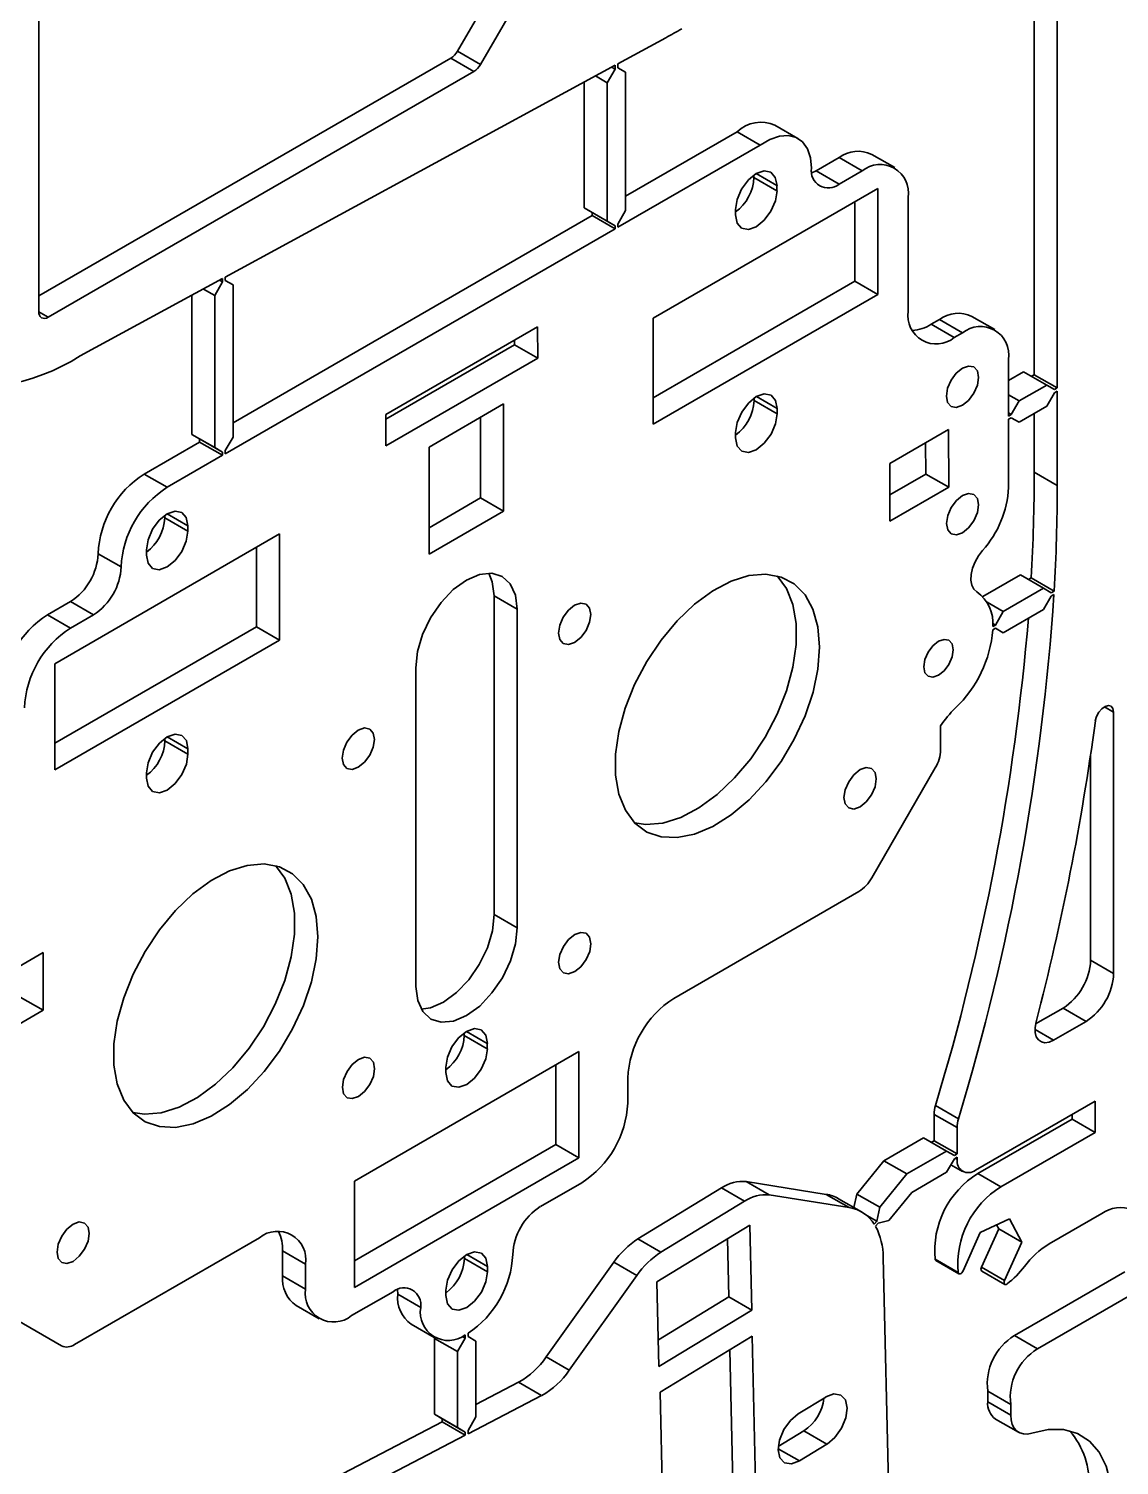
# Model space of a CAD drawing. Header units: millimetres. Extents: x 0 to 415, y 0 to 292.
# Drawn here: x 378.53 to 386.91, y 123.82 to 134.86 of the extents above; entities that cross this region are included whole.
import ezdxf

# ---------------------------------------------------------------- set-up
doc = ezdxf.new("R2010")
doc.units = ezdxf.units.MM

# ---------------------------------------------------------------- blocks, each defined once
blk = doc.blocks.new('SE221')
at = {"color": 7, "linetype": 'Continuous', "lineweight": 35}
for p, q in [((381.895, 130.621), (381.794, 130.547)), ((381.996, 130.664), (381.895, 130.621)), ((382.089, 130.673), (381.996, 130.664)), ((382.17, 130.648), (382.089, 130.673)), ((382.232, 130.591), (382.17, 130.648)), ((381.794, 130.547), (381.7, 130.448)), ((382.271, 130.505), (382.232, 130.591)), ((381.7, 130.448), (381.62, 130.331)), ((382.284, 130.397), (382.271, 130.505)), ((381.62, 130.331), (381.558, 130.202)), ((381.558, 130.202), (381.519, 130.071)), ((381.519, 130.071), (381.506, 129.947))]:
    blk.add_line(p, q, dxfattribs=at)
blk = doc.blocks.new('SE220')
blk.add_blockref('SE221', (0, 0))
blk = doc.blocks.new('SE223')
at = {"color": 7, "linetype": 'Continuous', "lineweight": 35}
for p, q in [((382.272, 127.824), (382.285, 127.948)), ((382.233, 127.693), (382.272, 127.824)), ((382.171, 127.564), (382.233, 127.693)), ((382.091, 127.447), (382.171, 127.564)), ((381.507, 127.498), (381.521, 127.39)), ((381.997, 127.347), (382.091, 127.447)), ((381.521, 127.39), (381.559, 127.304)), ((381.896, 127.274), (381.997, 127.347)), ((381.559, 127.304), (381.621, 127.247)), ((381.621, 127.247), (381.702, 127.222)), ((381.702, 127.222), (381.796, 127.231)), ((381.796, 127.231), (381.896, 127.274))]:
    blk.add_line(p, q, dxfattribs=at)
blk = doc.blocks.new('SE222')
blk.add_blockref('SE223', (0, 0))
blk = doc.blocks.new('SE227')
at = {"color": 7, "linetype": 'Continuous', "lineweight": 35}
for p, q in [((385.442, 130.066), (385.479, 130.115)), ((385.479, 130.115), (385.522, 130.15)), ((385.522, 130.15), (385.565, 130.165)), ((385.565, 130.165), (385.602, 130.158)), ((385.602, 130.158), (385.626, 130.13)), ((385.626, 130.13), (385.635, 130.085)), ((385.635, 130.085), (385.626, 130.03)), ((385.409, 129.954), (385.417, 130.009)), ((385.417, 130.009), (385.442, 130.066)), ((385.602, 129.973), (385.565, 129.924)), ((385.626, 130.03), (385.602, 129.973)), ((385.417, 129.909), (385.409, 129.954)), ((385.442, 129.881), (385.417, 129.909)), ((385.479, 129.874), (385.442, 129.881)), ((385.522, 129.889), (385.479, 129.874)), ((385.565, 129.924), (385.522, 129.889))]:
    blk.add_line(p, q, dxfattribs=at)
blk = doc.blocks.new('SE226')
blk.add_blockref('SE227', (0, 0))
blk = doc.blocks.new('SE229')
at = {"color": 7, "linetype": 'Continuous', "lineweight": 35}
for p, q in [((385.618, 132.157), (385.658, 132.212)), ((385.658, 132.212), (385.705, 132.25)), ((385.705, 132.25), (385.753, 132.266)), ((385.753, 132.266), (385.793, 132.259)), ((385.793, 132.259), (385.82, 132.228)), ((385.82, 132.228), (385.829, 132.178)), ((385.829, 132.178), (385.82, 132.118)), ((385.582, 132.035), (385.591, 132.096)), ((385.591, 132.096), (385.618, 132.157)), ((385.793, 132.057), (385.753, 132.002)), ((385.82, 132.118), (385.793, 132.057)), ((385.591, 131.986), (385.582, 132.035)), ((385.618, 131.955), (385.591, 131.986)), ((385.658, 131.948), (385.618, 131.955)), ((385.706, 131.964), (385.658, 131.948)), ((385.753, 132.002), (385.706, 131.964))]:
    blk.add_line(p, q, dxfattribs=at)
blk = doc.blocks.new('SE228')
blk.add_blockref('SE229', (0, 0))
blk = doc.blocks.new('SE231')
at = {"color": 7, "linetype": 'Continuous', "lineweight": 35}
for p, q in [((385.706, 131.27), (385.753, 131.287)), ((385.753, 131.287), (385.793, 131.279)), ((385.592, 131.116), (385.618, 131.178)), ((385.618, 131.178), (385.659, 131.232)), ((385.659, 131.232), (385.706, 131.27)), ((385.793, 131.279), (385.82, 131.248)), ((385.82, 131.248), (385.83, 131.199)), ((385.83, 131.199), (385.82, 131.139)), ((385.582, 131.056), (385.592, 131.116)), ((385.793, 131.077), (385.753, 131.023)), ((385.82, 131.139), (385.793, 131.077)), ((385.592, 131.007), (385.582, 131.056)), ((385.618, 130.976), (385.592, 131.007)), ((385.659, 130.968), (385.618, 130.976)), ((385.706, 130.985), (385.659, 130.968)), ((385.753, 131.023), (385.706, 130.985))]:
    blk.add_line(p, q, dxfattribs=at)
blk = doc.blocks.new('SE230')
blk.add_blockref('SE231', (0, 0))
blk = doc.blocks.new('SE233')
at = {"color": 7, "linetype": 'Continuous', "lineweight": 35}
for p, q in [((381.835, 127.102), (381.784, 127.033)), ((381.896, 127.152), (381.835, 127.102)), ((381.957, 127.173), (381.896, 127.152)), ((382.009, 127.163), (381.957, 127.173)), ((382.043, 127.123), (382.009, 127.163)), ((382.056, 127.06), (382.043, 127.123)), ((381.784, 127.033), (381.749, 126.953)), ((381.749, 126.953), (381.737, 126.876))]:
    blk.add_line(p, q, dxfattribs=at)
blk = doc.blocks.new('SE232')
blk.add_blockref('SE233', (0, 0))
blk = doc.blocks.new('SE235')
at = {"color": 7, "linetype": 'Continuous', "lineweight": 35}
for p, q in [((382.043, 126.942), (382.056, 127.019)), ((382.009, 126.862), (382.043, 126.942)), ((381.737, 126.835), (381.75, 126.772)), ((381.75, 126.772), (381.784, 126.732)), ((381.897, 126.743), (381.957, 126.793)), ((381.957, 126.793), (382.009, 126.862)), ((381.784, 126.732), (381.836, 126.722)), ((381.836, 126.722), (381.897, 126.743))]:
    blk.add_line(p, q, dxfattribs=at)
blk = doc.blocks.new('SE234')
blk.add_blockref('SE235', (0, 0))
blk = doc.blocks.new('SE237')
at = {"color": 7, "linetype": 'Continuous', "lineweight": 35}
for p, q in [((384.269, 131.821), (384.281, 131.898)), ((384.183, 131.672), (384.235, 131.741)), ((384.235, 131.741), (384.269, 131.821)), ((383.963, 131.714), (383.975, 131.651)), ((383.975, 131.651), (384.01, 131.611)), ((384.061, 131.601), (384.122, 131.622)), ((384.122, 131.622), (384.183, 131.672)), ((384.01, 131.611), (384.061, 131.601))]:
    blk.add_line(p, q, dxfattribs=at)
blk = doc.blocks.new('SE236')
blk.add_blockref('SE237', (0, 0))
blk = doc.blocks.new('SE239')
at = {"color": 7, "linetype": 'Continuous', "lineweight": 35}
for p, q in [((384.061, 131.981), (384.01, 131.912)), ((384.122, 132.031), (384.061, 131.981)), ((384.183, 132.052), (384.122, 132.031)), ((384.235, 132.042), (384.183, 132.052)), ((384.269, 132.002), (384.235, 132.042)), ((384.281, 131.939), (384.269, 132.002)), ((384.01, 131.912), (383.975, 131.832)), ((383.975, 131.832), (383.963, 131.755))]:
    blk.add_line(p, q, dxfattribs=at)
blk = doc.blocks.new('SE238')
blk.add_blockref('SE239', (0, 0))
blk = doc.blocks.new('SE241')
at = {"color": 7, "linetype": 'Continuous', "lineweight": 35}
for p, q in [((384.269, 133.535), (384.281, 133.612)), ((384.234, 133.455), (384.269, 133.535)), ((383.962, 133.428), (383.975, 133.365)), ((384.122, 133.337), (384.183, 133.386)), ((384.183, 133.386), (384.234, 133.455)), ((383.975, 133.365), (384.009, 133.325)), ((384.009, 133.325), (384.061, 133.315)), ((384.061, 133.315), (384.122, 133.337))]:
    blk.add_line(p, q, dxfattribs=at)
blk = doc.blocks.new('SE240')
blk.add_blockref('SE241', (0, 0))
blk = doc.blocks.new('SE243')
at = {"color": 7, "linetype": 'Continuous', "lineweight": 35}
for p, q in [((384.121, 133.745), (384.061, 133.696)), ((384.182, 133.766), (384.121, 133.745)), ((384.234, 133.756), (384.182, 133.766)), ((384.268, 133.716), (384.234, 133.756)), ((384.281, 133.653), (384.268, 133.716)), ((384.009, 133.626), (383.975, 133.547)), ((384.061, 133.696), (384.009, 133.626)), ((383.975, 133.547), (383.962, 133.469))]:
    blk.add_line(p, q, dxfattribs=at)
blk = doc.blocks.new('SE242')
blk.add_blockref('SE243', (0, 0))
blk = doc.blocks.new('SE245')
at = {"color": 7, "linetype": 'Continuous', "lineweight": 35}
for p, q in [((381.897, 125.437), (381.836, 125.388)), ((381.958, 125.458), (381.897, 125.437)), ((382.01, 125.448), (381.958, 125.458)), ((382.044, 125.409), (382.01, 125.448)), ((381.836, 125.388), (381.785, 125.318)), ((382.056, 125.345), (382.044, 125.409)), ((381.75, 125.239), (381.738, 125.162)), ((381.785, 125.318), (381.75, 125.239))]:
    blk.add_line(p, q, dxfattribs=at)
blk = doc.blocks.new('SE244')
blk.add_blockref('SE245', (0, 0))
blk = doc.blocks.new('SE247')
at = {"color": 7, "linetype": 'Continuous', "lineweight": 35}
for p, q in [((382.01, 125.148), (382.044, 125.227)), ((382.044, 125.227), (382.056, 125.305)), ((381.738, 125.121), (381.75, 125.058)), ((381.958, 125.078), (382.01, 125.148)), ((381.75, 125.058), (381.785, 125.018)), ((381.785, 125.018), (381.836, 125.008)), ((381.836, 125.008), (381.897, 125.029)), ((381.897, 125.029), (381.958, 125.078))]:
    blk.add_line(p, q, dxfattribs=at)
blk = doc.blocks.new('SE246')
blk.add_blockref('SE247', (0, 0))
blk = doc.blocks.new('SE249')
at = {"color": 7, "linetype": 'Continuous', "lineweight": 35}
for p, q in [((380.074, 128.385), (380.211, 128.428)), ((380.211, 128.428), (380.34, 128.439)), ((380.34, 128.439), (380.458, 128.417)), ((380.458, 128.417), (380.56, 128.364)), ((379.794, 128.208), (379.933, 128.311)), ((379.933, 128.311), (380.074, 128.385)), ((380.56, 128.364), (380.642, 128.28)), ((379.66, 128.081), (379.794, 128.208)), ((380.642, 128.28), (380.704, 128.169)), ((379.536, 127.932), (379.66, 128.081)), ((380.704, 128.169), (380.741, 128.034)), ((380.741, 128.034), (380.754, 127.879)), ((379.426, 127.767), (379.536, 127.932)), ((380.754, 127.879), (380.741, 127.71)), ((379.334, 127.592), (379.426, 127.767)), ((380.741, 127.71), (380.704, 127.532)), ((379.262, 127.41), (379.334, 127.592)), ((380.704, 127.532), (380.643, 127.35)), ((379.212, 127.23), (379.262, 127.41)), ((380.643, 127.35), (380.56, 127.171)), ((379.187, 127.055), (379.212, 127.23)), ((380.56, 127.171), (380.459, 127)), ((379.187, 126.893), (379.187, 127.055)), ((380.459, 127), (380.341, 126.843)), ((379.212, 126.748), (379.187, 126.893)), ((380.341, 126.843), (380.212, 126.704)), ((379.262, 126.624), (379.212, 126.748)), ((380.212, 126.704), (380.075, 126.589)), ((379.334, 126.526), (379.262, 126.624)), ((380.075, 126.589), (379.934, 126.5)), ((379.427, 126.457), (379.334, 126.526)), ((379.537, 126.42), (379.427, 126.457)), ((379.795, 126.441), (379.661, 126.414)), ((379.934, 126.5), (379.795, 126.441)), ((379.661, 126.414), (379.537, 126.42))]:
    blk.add_line(p, q, dxfattribs=at)
blk = doc.blocks.new('SE248')
blk.add_blockref('SE249', (0, 0))
blk = doc.blocks.new('SE251')
at = {"color": 7, "linetype": 'Continuous', "lineweight": 35}
for p, q in [((383.928, 130.612), (384.065, 130.655)), ((384.065, 130.655), (384.194, 130.666)), ((384.194, 130.666), (384.312, 130.644)), ((384.312, 130.644), (384.413, 130.591)), ((383.648, 130.435), (383.787, 130.538)), ((383.787, 130.538), (383.928, 130.612)), ((384.413, 130.591), (384.496, 130.507)), ((383.514, 130.308), (383.648, 130.435)), ((384.496, 130.507), (384.557, 130.396)), ((383.39, 130.159), (383.514, 130.308)), ((384.557, 130.396), (384.595, 130.261)), ((384.595, 130.261), (384.608, 130.106)), ((383.28, 129.994), (383.39, 130.159)), ((384.608, 130.106), (384.595, 129.937)), ((383.187, 129.818), (383.28, 129.994)), ((384.595, 129.937), (384.558, 129.759)), ((383.115, 129.637), (383.187, 129.818)), ((384.558, 129.759), (384.497, 129.577)), ((383.066, 129.457), (383.115, 129.637)), ((384.497, 129.577), (384.414, 129.398)), ((383.041, 129.282), (383.066, 129.457)), ((384.414, 129.398), (384.312, 129.227)), ((383.041, 129.12), (383.041, 129.282)), ((384.312, 129.227), (384.195, 129.07)), ((383.066, 128.975), (383.041, 129.12)), ((383.116, 128.851), (383.066, 128.975)), ((384.195, 129.07), (384.066, 128.931)), ((384.066, 128.931), (383.928, 128.816)), ((383.188, 128.753), (383.116, 128.851)), ((383.281, 128.684), (383.188, 128.753)), ((383.928, 128.816), (383.788, 128.727)), ((383.391, 128.647), (383.281, 128.684)), ((383.515, 128.641), (383.391, 128.647)), ((383.648, 128.668), (383.515, 128.641)), ((383.788, 128.727), (383.648, 128.668))]:
    blk.add_line(p, q, dxfattribs=at)
blk = doc.blocks.new('SE250')
blk.add_blockref('SE251', (0, 0))
blk = doc.blocks.new('SE253')
at = {"color": 7, "linetype": 'Continuous', "lineweight": 35}
for p, q in [((380.977, 129.375), (381.017, 129.429)), ((381.017, 129.429), (381.064, 129.467)), ((381.064, 129.467), (381.112, 129.484)), ((381.112, 129.484), (381.152, 129.476)), ((381.152, 129.476), (381.179, 129.445)), ((381.179, 129.445), (381.188, 129.396)), ((380.941, 129.253), (380.95, 129.313)), ((380.95, 129.313), (380.977, 129.375)), ((381.179, 129.336), (381.152, 129.274)), ((381.188, 129.396), (381.179, 129.336)), ((380.95, 129.204), (380.941, 129.253)), ((380.977, 129.173), (380.95, 129.204)), ((381.112, 129.22), (381.064, 129.182)), ((381.152, 129.274), (381.112, 129.22)), ((381.017, 129.165), (380.977, 129.173)), ((381.064, 129.182), (381.017, 129.165))]:
    blk.add_line(p, q, dxfattribs=at)
blk = doc.blocks.new('SE252')
blk.add_blockref('SE253', (0, 0))
blk = doc.blocks.new('SE255')
at = {"color": 7, "linetype": 'Continuous', "lineweight": 35}
for p, q in [((382.679, 130.389), (382.726, 130.428)), ((382.726, 130.428), (382.773, 130.444)), ((382.773, 130.444), (382.814, 130.436)), ((382.814, 130.436), (382.84, 130.405)), ((382.84, 130.405), (382.85, 130.356)), ((382.612, 130.273), (382.639, 130.335)), ((382.639, 130.335), (382.679, 130.389)), ((382.84, 130.296), (382.814, 130.234)), ((382.85, 130.356), (382.84, 130.296)), ((382.602, 130.213), (382.612, 130.273)), ((382.612, 130.164), (382.602, 130.213)), ((382.773, 130.18), (382.726, 130.142)), ((382.814, 130.234), (382.773, 130.18)), ((382.639, 130.133), (382.612, 130.164)), ((382.679, 130.125), (382.639, 130.133)), ((382.726, 130.142), (382.679, 130.125))]:
    blk.add_line(p, q, dxfattribs=at)
blk = doc.blocks.new('SE254')
blk.add_blockref('SE255', (0, 0))
blk = doc.blocks.new('SE257')
at = {"color": 7, "linetype": 'Continuous', "lineweight": 35}
for p, q in [((384.832, 129.071), (384.872, 129.125)), ((384.872, 129.125), (384.919, 129.164)), ((384.919, 129.164), (384.967, 129.18)), ((384.967, 129.18), (385.007, 129.172)), ((385.007, 129.172), (385.034, 129.142)), ((385.034, 129.142), (385.043, 129.092)), ((385.043, 129.092), (385.034, 129.032)), ((384.795, 128.949), (384.805, 129.009)), ((384.805, 129.009), (384.832, 129.071)), ((385.007, 128.97), (384.967, 128.916)), ((385.034, 129.032), (385.007, 128.97)), ((384.805, 128.9), (384.795, 128.949)), ((384.832, 128.869), (384.805, 128.9)), ((384.872, 128.861), (384.832, 128.869)), ((384.919, 128.878), (384.872, 128.861)), ((384.967, 128.916), (384.919, 128.878))]:
    blk.add_line(p, q, dxfattribs=at)
blk = doc.blocks.new('SE256')
blk.add_blockref('SE257', (0, 0))
blk = doc.blocks.new('SE259')
at = {"color": 7, "linetype": 'Continuous', "lineweight": 35}
for p, q in [((382.68, 127.859), (382.727, 127.897)), ((382.727, 127.897), (382.774, 127.913)), ((382.774, 127.913), (382.815, 127.906)), ((382.815, 127.906), (382.841, 127.875)), ((382.841, 127.875), (382.851, 127.826)), ((382.613, 127.743), (382.64, 127.805)), ((382.64, 127.805), (382.68, 127.859)), ((382.842, 127.766), (382.815, 127.704)), ((382.851, 127.826), (382.842, 127.766)), ((382.603, 127.683), (382.613, 127.743)), ((382.613, 127.633), (382.603, 127.683)), ((382.775, 127.649), (382.727, 127.611)), ((382.815, 127.704), (382.775, 127.649)), ((382.64, 127.603), (382.613, 127.633)), ((382.68, 127.595), (382.64, 127.603)), ((382.727, 127.611), (382.68, 127.595))]:
    blk.add_line(p, q, dxfattribs=at)
blk = doc.blocks.new('SE258')
blk.add_blockref('SE259', (0, 0))
blk = doc.blocks.new('SE261')
at = {"color": 7, "linetype": 'Continuous', "lineweight": 35}
for p, q in [((378.826, 125.632), (378.873, 125.67)), ((378.873, 125.67), (378.921, 125.687)), ((378.921, 125.687), (378.961, 125.679)), ((378.961, 125.679), (378.988, 125.648)), ((378.759, 125.516), (378.786, 125.578)), ((378.786, 125.578), (378.826, 125.632)), ((378.988, 125.648), (378.997, 125.599)), ((378.997, 125.599), (378.988, 125.539)), ((378.75, 125.456), (378.759, 125.516)), ((378.759, 125.406), (378.75, 125.456)), ((378.961, 125.477), (378.921, 125.423)), ((378.988, 125.539), (378.961, 125.477)), ((378.786, 125.376), (378.759, 125.406)), ((378.826, 125.368), (378.786, 125.376)), ((378.874, 125.384), (378.826, 125.368)), ((378.921, 125.423), (378.874, 125.384))]:
    blk.add_line(p, q, dxfattribs=at)
blk = doc.blocks.new('SE260')
blk.add_blockref('SE261', (0, 0))
blk = doc.blocks.new('SE263')
at = {"color": 7, "linetype": 'Continuous', "lineweight": 35}
for p, q in [((380.978, 126.844), (381.018, 126.898)), ((381.018, 126.898), (381.065, 126.937)), ((381.065, 126.937), (381.113, 126.953)), ((381.113, 126.953), (381.153, 126.945)), ((381.153, 126.945), (381.18, 126.915)), ((381.18, 126.915), (381.189, 126.865)), ((380.942, 126.722), (380.951, 126.782)), ((380.951, 126.782), (380.978, 126.844)), ((381.18, 126.805), (381.153, 126.743)), ((381.189, 126.865), (381.18, 126.805)), ((380.951, 126.673), (380.942, 126.722)), ((380.978, 126.642), (380.951, 126.673)), ((381.066, 126.651), (381.018, 126.635)), ((381.113, 126.689), (381.066, 126.651)), ((381.153, 126.743), (381.113, 126.689)), ((381.018, 126.635), (380.978, 126.642))]:
    blk.add_line(p, q, dxfattribs=at)
blk = doc.blocks.new('SE262')
blk.add_blockref('SE263', (0, 0))
blk = doc.blocks.new('SE265')
at = {"color": 7, "linetype": 'Continuous', "lineweight": 35}
for p, q in [((379.597, 129.415), (379.536, 129.366)), ((379.658, 129.437), (379.597, 129.415)), ((379.709, 129.427), (379.658, 129.437)), ((379.744, 129.387), (379.709, 129.427)), ((379.484, 129.297), (379.45, 129.217)), ((379.536, 129.366), (379.484, 129.297)), ((379.756, 129.324), (379.744, 129.387)), ((379.45, 129.217), (379.438, 129.14))]:
    blk.add_line(p, q, dxfattribs=at)
blk = doc.blocks.new('SE264')
blk.add_blockref('SE265', (0, 0))
blk = doc.blocks.new('SE267')
at = {"color": 7, "linetype": 'Continuous', "lineweight": 35}
for p, q in [((379.709, 129.126), (379.744, 129.206)), ((379.744, 129.206), (379.756, 129.283)), ((379.438, 129.099), (379.45, 129.036)), ((379.658, 129.056), (379.709, 129.126)), ((379.45, 129.036), (379.484, 128.996)), ((379.484, 128.996), (379.536, 128.986)), ((379.536, 128.986), (379.597, 129.007)), ((379.597, 129.007), (379.658, 129.056))]:
    blk.add_line(p, q, dxfattribs=at)
blk = doc.blocks.new('SE266')
blk.add_blockref('SE267', (0, 0))
blk = doc.blocks.new('SE269')
at = {"color": 7, "linetype": 'Continuous', "lineweight": 35}
for p, q in [((379.483, 131.011), (379.535, 131.081)), ((379.535, 131.081), (379.596, 131.13)), ((379.596, 131.13), (379.657, 131.151)), ((379.657, 131.151), (379.708, 131.141)), ((379.708, 131.141), (379.743, 131.101)), ((379.743, 131.101), (379.755, 131.038)), ((379.449, 130.931), (379.483, 131.011)), ((379.437, 130.854), (379.449, 130.931))]:
    blk.add_line(p, q, dxfattribs=at)
blk = doc.blocks.new('SE268')
blk.add_blockref('SE269', (0, 0))
blk = doc.blocks.new('SE271')
at = {"color": 7, "linetype": 'Continuous', "lineweight": 35}
for p, q in [((379.755, 130.997), (379.743, 130.92)), ((379.743, 130.92), (379.709, 130.84)), ((379.449, 130.75), (379.437, 130.813)), ((379.484, 130.71), (379.449, 130.75)), ((379.657, 130.771), (379.596, 130.722)), ((379.709, 130.84), (379.657, 130.771)), ((379.535, 130.7), (379.484, 130.71)), ((379.596, 130.722), (379.535, 130.7))]:
    blk.add_line(p, q, dxfattribs=at)
blk = doc.blocks.new('SE270')
blk.add_blockref('SE271', (0, 0))
blk = doc.blocks.new('SE403')
at = {"color": 7, "linetype": 'Continuous', "lineweight": 35}
for p, q in [((384.656, 124.342), (384.717, 124.365)), ((384.717, 124.365), (384.77, 124.357)), ((384.77, 124.357), (384.806, 124.319)), ((384.806, 124.319), (384.82, 124.257)), ((384.82, 124.257), (384.809, 124.181)), ((384.809, 124.181), (384.776, 124.101)), ((384.725, 124.03), (384.665, 123.979)), ((384.776, 124.101), (384.725, 124.03))]:
    blk.add_line(p, q, dxfattribs=at)
blk = doc.blocks.new('SE402')
blk.add_blockref('SE403', (0, 0))
blk = doc.blocks.new('SE405')
at = {"color": 7, "linetype": 'Continuous', "lineweight": 35}
for p, q in [((384.333, 124.091), (384.384, 124.162)), ((384.384, 124.162), (384.444, 124.213)), ((384.289, 123.935), (384.3, 124.011)), ((384.3, 124.011), (384.333, 124.091)), ((384.303, 123.873), (384.289, 123.935)), ((384.339, 123.835), (384.303, 123.873)), ((384.392, 123.827), (384.339, 123.835)), ((384.453, 123.85), (384.392, 123.827))]:
    blk.add_line(p, q, dxfattribs=at)
blk = doc.blocks.new('SE404')
blk.add_blockref('SE405', (0, 0))
blk = doc.blocks.new('SE449')
at = {"color": 7, "linetype": 'Continuous', "lineweight": 35}
for p, q in [((386.271, 127.225), (386.264, 127.183)), ((386.264, 127.183), (386.264, 127.144)), ((386.264, 127.144), (386.273, 127.111)), ((386.273, 127.111), (386.289, 127.087)), ((386.289, 127.087), (386.312, 127.071)), ((386.312, 127.071), (386.339, 127.065)), ((386.339, 127.065), (386.371, 127.07)), ((386.371, 127.07), (386.404, 127.084))]:
    blk.add_line(p, q, dxfattribs=at)
blk = doc.blocks.new('SE448')
blk.add_blockref('SE449', (0, 0))
blk = doc.blocks.new('SE451')
at = {"color": 7, "linetype": 'Continuous', "lineweight": 35}
for p, q in [((386.753, 129.605), (386.776, 129.632)), ((386.776, 129.632), (386.802, 129.65)), ((386.802, 129.65), (386.827, 129.657)), ((386.827, 129.657), (386.848, 129.651)), ((386.848, 129.651), (386.862, 129.633)), ((386.862, 129.633), (386.867, 129.606)), ((386.726, 129.538), (386.735, 129.572)), ((386.735, 129.572), (386.753, 129.605))]:
    blk.add_line(p, q, dxfattribs=at)
blk = doc.blocks.new('SE450')
blk.add_blockref('SE451', (0, 0))
blk = doc.blocks.new('SE503')
at = {"color": 7, "linetype": 'Continuous', "lineweight": 35}
for p, q in [((384.152, 133.964), (384.226, 134.008)), ((384.226, 134.008), (384.299, 134.032)), ((384.299, 134.032), (384.367, 134.037)), ((384.367, 134.037), (384.427, 134.022)), ((384.427, 134.022), (384.477, 133.988)), ((384.477, 133.988), (384.515, 133.935)), ((384.515, 133.935), (384.538, 133.867)), ((384.538, 133.867), (384.546, 133.786))]:
    blk.add_line(p, q, dxfattribs=at)
blk = doc.blocks.new('SE502')
blk.add_blockref('SE503', (0, 0))
blk = doc.blocks.new('SE537')
at = {"color": 7, "linetype": 'Continuous', "lineweight": 35}
for p, q in [((386.364, 124.092), (386.238, 124.065)), ((386.483, 124.091), (386.364, 124.092)), ((386.589, 124.061), (386.483, 124.091)), ((386.681, 124.003), (386.589, 124.061)), ((386.755, 123.919), (386.681, 124.003)), ((386.81, 123.811), (386.755, 123.919)), ((386.843, 123.682), (386.81, 123.811)), ((386.854, 123.535), (386.843, 123.682))]:
    blk.add_line(p, q, dxfattribs=at)
blk = doc.blocks.new('SE536')
blk.add_blockref('SE537', (0, 0))
blk = doc.blocks.new('SE539')
at = {"color": 7, "linetype": 'Continuous', "lineweight": 35}
for p, q in [((386.077, 124.203), (386.079, 124.165)), ((386.079, 124.165), (386.088, 124.131)), ((386.088, 124.131), (386.102, 124.103)), ((386.102, 124.103), (386.122, 124.081)), ((386.122, 124.081), (386.146, 124.066)), ((386.146, 124.066), (386.174, 124.058)), ((386.174, 124.058), (386.205, 124.057)), ((386.205, 124.057), (386.238, 124.065))]:
    blk.add_line(p, q, dxfattribs=at)
blk = doc.blocks.new('SE538')
blk.add_blockref('SE539', (0, 0))
blk = doc.blocks.new('SE547')
at = {"color": 7, "linetype": 'Continuous', "lineweight": 35}
for p, q in [((386.025, 125.222), (386.026, 125.23)), ((386.026, 125.215), (386.025, 125.222)), ((386.026, 125.23), (386.029, 125.238)), ((386.028, 125.21), (386.026, 125.215)), ((386.032, 125.207), (386.028, 125.21)), ((386.049, 125.211), (386.043, 125.207)), ((386.037, 125.206), (386.032, 125.207)), ((386.043, 125.207), (386.037, 125.206))]:
    blk.add_line(p, q, dxfattribs=at)
blk = doc.blocks.new('SE546')
blk.add_blockref('SE547', (0, 0))
blk = doc.blocks.new('SE549')
at = {"color": 7, "linetype": 'Continuous', "lineweight": 35}
for p, q in [((385.672, 125.298), (385.674, 125.293)), ((385.674, 125.293), (385.678, 125.289)), ((385.678, 125.289), (385.683, 125.288)), ((385.683, 125.288), (385.689, 125.289)), ((385.689, 125.289), (385.695, 125.292)), ((385.695, 125.292), (385.701, 125.297)), ((385.701, 125.297), (385.706, 125.304)), ((385.706, 125.304), (385.71, 125.311))]:
    blk.add_line(p, q, dxfattribs=at)
blk = doc.blocks.new('SE548')
blk.add_blockref('SE549', (0, 0))
blk = doc.blocks.new('SE559')
at = {"color": 7, "linetype": 'Continuous', "lineweight": 35}
for p, q in [((385.86, 130.848), (385.828, 130.807)), ((385.802, 130.761), (385.783, 130.712)), ((385.828, 130.807), (385.802, 130.761)), ((385.773, 130.664), (385.771, 130.62)), ((385.771, 130.62), (385.778, 130.581)), ((385.783, 130.712), (385.773, 130.664)), ((385.778, 130.581), (385.793, 130.551)), ((385.793, 130.551), (385.817, 130.53))]:
    blk.add_line(p, q, dxfattribs=at)
blk = doc.blocks.new('SE558')
blk.add_blockref('SE559', (0, 0))
blk = doc.blocks.new('SE657')
at = {"color": 7, "linetype": 'Continuous', "lineweight": 35}
for p, q in [((380.428, 128.426), (380.499, 128.33)), ((380.499, 128.33), (380.549, 128.206)), ((380.549, 128.206), (380.574, 128.061)), ((380.574, 128.061), (380.574, 127.898)), ((380.574, 127.898), (380.549, 127.724)), ((380.549, 127.724), (380.499, 127.543)), ((380.499, 127.543), (380.427, 127.362)), ((380.427, 127.362), (380.335, 127.186)), ((380.335, 127.186), (380.225, 127.022)), ((380.225, 127.022), (380.101, 126.873)), ((380.101, 126.873), (379.967, 126.745)), ((379.967, 126.745), (379.828, 126.643)), ((379.687, 126.569), (379.55, 126.526)), ((379.828, 126.643), (379.687, 126.569)), ((379.421, 126.515), (379.333, 126.528)), ((379.55, 126.526), (379.421, 126.515))]:
    blk.add_line(p, q, dxfattribs=at)
blk = doc.blocks.new('SE656')
blk.add_blockref('SE657', (0, 0))
blk = doc.blocks.new('SE665')
at = {"color": 7, "linetype": 'Continuous', "lineweight": 35}
for p, q in [((382.067, 130.674), (382.094, 130.607)), ((382.094, 130.607), (382.107, 130.499))]:
    blk.add_line(p, q, dxfattribs=at)
blk = doc.blocks.new('SE664')
blk.add_blockref('SE665', (0, 0))
blk = doc.blocks.new('SE675')
at = {"color": 7, "linetype": 'Continuous', "lineweight": 35}
for p, q in [((382.108, 128.05), (382.095, 127.926)), ((382.095, 127.926), (382.056, 127.795)), ((382.056, 127.795), (381.994, 127.666)), ((381.994, 127.666), (381.914, 127.549)), ((381.914, 127.549), (381.82, 127.45)), ((381.82, 127.45), (381.72, 127.376)), ((381.619, 127.333), (381.547, 127.323)), ((381.72, 127.376), (381.619, 127.333))]:
    blk.add_line(p, q, dxfattribs=at)
blk = doc.blocks.new('SE674')
blk.add_blockref('SE675', (0, 0))
blk = doc.blocks.new('SE677')
at = {"color": 7, "linetype": 'Continuous', "lineweight": 35}
for p, q in [((384.282, 130.653), (384.353, 130.557)), ((384.353, 130.557), (384.402, 130.433)), ((384.402, 130.433), (384.428, 130.288)), ((384.428, 130.288), (384.428, 130.125)), ((384.428, 130.125), (384.403, 129.951)), ((384.403, 129.951), (384.353, 129.77)), ((384.353, 129.77), (384.281, 129.589)), ((384.281, 129.589), (384.189, 129.413)), ((384.189, 129.413), (384.079, 129.248)), ((384.079, 129.248), (383.955, 129.1)), ((383.955, 129.1), (383.821, 128.972)), ((383.821, 128.972), (383.681, 128.87)), ((383.681, 128.87), (383.541, 128.796)), ((383.274, 128.742), (383.186, 128.755)), ((383.404, 128.753), (383.274, 128.742)), ((383.541, 128.796), (383.404, 128.753))]:
    blk.add_line(p, q, dxfattribs=at)
blk = doc.blocks.new('SE676')
blk.add_blockref('SE677', (0, 0))
blk = doc.blocks.new('SE689')
at = {"color": 7, "linetype": 'Continuous', "lineweight": 35}
for p, q in [((385.495, 125.4), (385.497, 125.395)), ((385.497, 125.395), (385.501, 125.391))]:
    blk.add_line(p, q, dxfattribs=at)
blk = doc.blocks.new('SE688')
blk.add_blockref('SE689', (0, 0))

msp = doc.modelspace()

# ---------------------------------------------------------------- linework, layer by layer
at = {"color": 7, "linetype": 'Continuous', "lineweight": 35}
for p, q in [((386.2571, 135.9402), (386.2571, 132.1992)), ((386.4339, 135.8382), (386.4339, 132.0971)), ((378.6106, 135.336), (378.6106, 132.6823)), ((381.8261, 134.6849), (382.1961, 135.3258)), ((382.0029, 134.5829), (382.3729, 135.2237)), ((383.0581, 134.5888), (383.4272, 134.7895)), ((378.6106, 132.8047), (381.7761, 134.6321)), ((381.7761, 134.6321), (381.9529, 134.5301)), ((381.8261, 134.6849), (382.0029, 134.5829)), ((378.6813, 132.6414), (381.9529, 134.5301)), ((380.0429, 132.949), (383.0369, 134.5773)), ((382.9768, 134.4426), (382.8858, 134.4951)), ((383.0369, 134.5467), (382.9768, 134.4426)), ((383.0369, 134.5467), (383.0096, 134.5624)), ((383.0369, 134.5467), (383.0369, 134.5773)), ((383.0581, 134.5589), (383.0581, 134.5888)), ((383.1182, 134.5242), (383.0581, 134.5589)), ((383.1182, 134.5242), (383.1182, 133.4611)), ((382.8, 133.4815), (382.8, 134.4485)), ((382.9768, 134.4426), (382.9768, 133.3795)), ((383.1182, 133.5713), (383.9751, 134.066)), ((383.9751, 134.066), (384.1519, 133.9639)), ((384.4422, 134.0147), (384.2655, 134.1167)), ((384.1519, 133.9639), (383.0581, 133.3325)), ((384.758, 133.8678), (384.5813, 133.7657)), ((384.758, 133.8678), (384.9348, 133.7658)), ((385.185, 133.7906), (385.0082, 133.8927)), ((384.1039, 133.7336), (384.1039, 133.7144)), ((384.1039, 133.7144), (384.2806, 133.6123)), ((384.1216, 133.7449), (384.2806, 133.6531)), ((384.5484, 133.7496), (384.5813, 133.7657)), ((384.5813, 133.7657), (384.758, 133.6636)), ((384.9348, 133.7658), (384.758, 133.6636)), ((385.0551, 133.6312), (383.3298, 132.6341)), ((384.2806, 133.6531), (384.2806, 133.6123)), ((385.0555, 132.8148), (385.0551, 133.6312)), ((384.8787, 132.9169), (384.8784, 133.5291)), ((385.2886, 133.5619), (385.2889, 132.6883)), ((380.1026, 131.8304), (382.8601, 133.4223)), ((382.8, 133.4815), (382.9768, 133.3795)), ((382.8601, 133.4468), (382.8, 133.4815)), ((382.8601, 133.4468), (383.0369, 133.3447)), ((382.8601, 133.4223), (382.8601, 133.4468)), ((383.0369, 133.3202), (382.8601, 133.4223)), ((383.0581, 133.357), (383.1182, 133.4611)), ((383.9624, 133.4692), (383.9625, 133.4284)), ((383.0369, 133.3202), (380.0429, 131.5919)), ((382.9768, 133.3795), (383.0369, 133.3447)), ((383.0369, 133.3202), (383.0369, 133.3447)), ((383.0581, 133.3325), (383.0581, 133.357)), ((380.0429, 132.9245), (380.0429, 132.949)), ((378.9286, 132.3431), (380.0217, 132.9375)), ((379.9612, 132.8084), (379.8753, 132.8579)), ((380.0213, 132.9125), (379.9612, 132.8084)), ((379.9991, 132.9253), (380.0213, 132.9125)), ((380.0217, 132.9127), (379.9995, 132.9255)), ((380.0213, 132.9125), (380.0217, 132.9127)), ((380.0217, 132.9127), (380.0217, 132.9375)), ((380.1026, 132.89), (380.0429, 132.9245)), ((380.1026, 132.89), (380.1026, 131.7202)), ((383.33, 132.022), (384.8787, 132.9169)), ((384.8787, 132.9169), (385.0555, 132.8148)), ((379.7844, 131.7406), (379.7844, 132.8085)), ((379.9612, 132.8084), (379.9612, 131.6386)), ((383.3301, 131.8178), (385.0555, 132.8148)), ((378.6106, 132.6822), (378.6813, 132.6414)), ((383.3298, 132.6341), (383.3301, 131.8178)), ((385.4659, 132.5865), (385.5286, 132.6227)), ((385.7053, 132.5207), (385.5286, 132.6227)), ((385.9555, 132.5455), (385.7787, 132.6476)), ((382.4422, 132.5671), (381.2754, 131.8929)), ((382.4423, 132.3263), (382.4422, 132.5671)), ((385.6427, 132.4845), (385.4659, 132.5865)), ((385.6427, 132.4845), (385.7053, 132.5207)), ((382.2655, 132.4284), (381.2755, 131.8562)), ((382.2655, 132.465), (382.2655, 132.4284)), ((382.2655, 132.4284), (382.4423, 132.3263)), ((381.2755, 131.6521), (382.4423, 132.3263)), ((386.0593, 131.8809), (386.0591, 132.3168)), ((386.1758, 132.2216), (386.0591, 132.1543)), ((386.3525, 132.1196), (386.1758, 132.2216)), ((386.2359, 132.1869), (386.2571, 132.1992)), ((386.2571, 132.1992), (386.4339, 132.0971)), ((386.1406, 131.9972), (386.3525, 132.1196)), ((386.4126, 132.0849), (386.3525, 132.1196)), ((386.3525, 131.9563), (386.4126, 132.0604)), ((386.4126, 132.0849), (386.4339, 132.0971)), ((386.4126, 132.0604), (386.4339, 132.0726)), ((386.4339, 132.0726), (386.4339, 131.3472)), ((382.1807, 131.9742), (381.608, 131.6432)), ((382.1811, 131.1497), (382.1807, 131.9742)), ((384.1046, 132.0193), (384.1046, 132)), ((384.1046, 132), (384.2814, 131.898)), ((384.1223, 132.0306), (384.2814, 131.9388)), ((386.0592, 132.0442), (386.1406, 131.9972)), ((386.1406, 131.9972), (386.0805, 131.8931)), ((386.1406, 131.8339), (386.3525, 131.9563)), ((381.2754, 131.8929), (381.2755, 131.6521)), ((382.0043, 131.2518), (382.004, 131.8721)), ((384.2814, 131.9388), (384.2814, 131.898)), ((386.0592, 131.9054), (386.0805, 131.8931)), ((386.0593, 131.8809), (386.0805, 131.8931)), ((386.0593, 131.8564), (386.0805, 131.8686)), ((386.0595, 131.3317), (386.0593, 131.8564)), ((386.0805, 131.8686), (386.1406, 131.8339)), ((386.1406, 131.8339), (386.0805, 131.8686)), ((386.2571, 131.9012), (386.2571, 131.4493)), ((379.7844, 131.7406), (379.9612, 131.6386)), ((379.8445, 131.7059), (379.7844, 131.7406)), ((383.9632, 131.7549), (383.9632, 131.7141)), ((385.5996, 131.7779), (385.1473, 131.5166)), ((385.5998, 131.3339), (385.5996, 131.7779)), ((379.4193, 131.436), (379.8449, 131.6817)), ((380.0213, 131.6039), (379.8445, 131.7059)), ((379.8449, 131.6817), (379.8449, 131.7057)), ((380.0217, 131.5796), (379.8449, 131.6817)), ((379.9612, 131.6386), (380.0213, 131.6039)), ((380.0429, 131.6168), (380.1026, 131.7202)), ((380.0429, 131.5919), (380.0429, 131.6168)), ((381.608, 131.6432), (381.6083, 130.8187)), ((385.4229, 131.6758), (385.423, 131.4359)), ((380.0217, 131.5796), (379.5961, 131.3339)), ((380.0217, 131.6041), (380.0213, 131.6039)), ((380.0217, 131.5796), (380.0217, 131.6041)), ((385.1473, 131.5166), (385.1475, 131.0725)), ((379.5961, 131.3339), (379.4193, 131.436)), ((385.423, 131.4359), (385.1474, 131.2766)), ((385.423, 131.4359), (385.5998, 131.3339)), ((386.2571, 131.4493), (386.4339, 131.3472)), ((385.1475, 131.0725), (385.5998, 131.3339)), ((381.6082, 131.0229), (382.0043, 131.2518)), ((382.0043, 131.2518), (382.1811, 131.1497)), ((379.5784, 131.1184), (379.5784, 131.0992)), ((379.5784, 131.0992), (379.7552, 130.9972)), ((379.5961, 131.1298), (379.7551, 131.038)), ((381.6083, 130.8187), (382.1811, 131.1497)), ((380.4589, 130.9752), (378.7336, 129.9781)), ((379.7551, 131.038), (379.7552, 130.9972)), ((380.4593, 130.1588), (380.4589, 130.9752)), ((379.4369, 130.8541), (379.437, 130.8133)), ((380.2825, 130.2609), (380.2822, 130.8731)), ((379.2425, 130.7213), (379.0657, 130.8234)), ((385.8631, 130.4934), (386.1513, 130.6598)), ((386.3281, 130.5578), (386.1513, 130.6598)), ((386.2117, 130.625), (386.2334, 130.6375)), ((386.2334, 130.6375), (386.4101, 130.5355)), ((386.3281, 130.5578), (386.0185, 130.379)), ((386.3882, 130.5231), (386.3281, 130.5578)), ((386.388, 130.4982), (386.4087, 130.5101)), ((386.3882, 130.5228), (386.4101, 130.5355)), ((386.3882, 130.5231), (386.3882, 130.5228)), ((378.8537, 130.4559), (378.6769, 130.3537)), ((379.0305, 130.3538), (378.8537, 130.4559)), ((382.1072, 130.4988), (382.284, 130.3967)), ((382.1072, 130.4988), (382.1083, 128.0498)), ((385.8949, 130.4504), (386.0185, 130.379)), ((386.3281, 130.3945), (386.388, 130.4982)), ((378.6769, 130.3537), (378.8537, 130.2517)), ((379.0305, 130.3538), (378.8537, 130.2517)), ((382.285, 127.9477), (382.284, 130.3967)), ((386.0185, 130.379), (385.9584, 130.2749)), ((386.3281, 130.3945), (386.0185, 130.2157)), ((378.7338, 129.366), (380.2825, 130.2609)), ((380.2825, 130.2609), (380.4593, 130.1588)), ((385.9584, 130.2749), (385.9384, 130.2865)), ((385.9384, 130.2862), (385.9584, 130.2747)), ((385.9386, 130.2388), (385.9586, 130.2503)), ((385.939, 130.2635), (385.9584, 130.2747)), ((385.9584, 130.2747), (385.9584, 130.2749)), ((385.9586, 130.2503), (386.0185, 130.2157)), ((386.0185, 130.2157), (385.9586, 130.2503)), ((378.7339, 129.1618), (380.4593, 130.1588)), ((378.7336, 129.9781), (378.7339, 129.1618)), ((381.5062, 129.9472), (381.5072, 127.4982)), ((386.7962, 129.647), (386.8669, 129.6062)), ((386.8669, 127.5962), (386.8669, 129.6062)), ((379.5969, 129.4155), (379.7559, 129.3237)), ((385.538, 129.3167), (385.5379, 129.5002)), ((379.5791, 129.3849), (379.5791, 129.4041)), ((379.5791, 129.3849), (379.7559, 129.2829)), ((379.7559, 129.2829), (379.7559, 129.3237)), ((386.6901, 127.6982), (386.6901, 129.2785)), ((379.4377, 129.099), (379.4377, 129.1398)), ((385.4966, 129.1773), (385.0086, 128.3316)), ((384.9086, 128.226), (383.4877, 127.4048)), ((382.1083, 128.0498), (382.285, 127.9477)), ((378.191, 127.4968), (378.6433, 127.7581)), ((378.6433, 127.7581), (378.6435, 127.3141)), ((386.6901, 127.6982), (386.8669, 127.5962)), ((378.6435, 127.3141), (378.1912, 127.0527)), ((378.4667, 127.4161), (378.6435, 127.3141)), ((386.478, 127.3308), (386.2675, 127.2093)), ((386.478, 127.3308), (386.6548, 127.2287)), ((386.6548, 127.2287), (386.4044, 127.0842)), ((381.8788, 127.121), (381.8788, 127.1402)), ((381.8788, 127.121), (382.0556, 127.019)), ((381.8965, 127.1516), (382.0556, 127.0598)), ((386.263, 127.1659), (386.4044, 127.0842)), ((382.7593, 126.997), (381.034, 126)), ((382.0556, 127.019), (382.0556, 127.0598)), ((382.7597, 126.1806), (382.7593, 126.997)), ((381.7374, 126.8351), (381.7374, 126.8759)), ((382.5829, 126.2827), (382.5826, 126.8949)), ((383.1344, 126.6013), (383.1343, 126.7924)), ((385.4987, 126.5826), (385.6755, 126.4806)), ((385.8063, 126.0857), (386.7255, 126.6163)), ((386.7255, 126.6163), (386.7255, 126.3754)), ((385.4881, 126.5143), (385.6648, 126.4123)), ((385.4881, 126.5143), (385.4881, 126.3117)), ((386.5487, 126.4775), (385.8249, 126.0596)), ((386.5487, 126.5143), (386.5487, 126.4775)), ((386.5487, 126.4775), (386.7255, 126.3754)), ((385.102, 126.1582), (385.4067, 126.3342)), ((385.5835, 126.2321), (385.4067, 126.3342)), ((385.6648, 126.4123), (385.6648, 126.2096)), ((386.7255, 126.3754), (386.0016, 125.9576)), ((381.0343, 125.3878), (382.5829, 126.2827)), ((382.5829, 126.2827), (382.7597, 126.1806)), ((385.5835, 126.2321), (385.2788, 126.0562)), ((385.4881, 126.3117), (385.4669, 126.2994)), ((385.6648, 126.2096), (385.4881, 126.3117)), ((385.6436, 126.1974), (385.5835, 126.2321)), ((385.6648, 126.2096), (385.6436, 126.1974)), ((381.0343, 125.1836), (382.7597, 126.1806)), ((384.893, 125.9019), (385.102, 126.1582)), ((385.102, 126.1582), (385.2788, 126.0562)), ((385.5835, 126.0688), (385.6436, 126.1729)), ((385.6172, 126.1272), (385.7063, 126.0757)), ((385.6648, 126.1851), (385.6436, 126.1729)), ((385.6494, 126.1762), (385.6648, 126.1673)), ((385.6648, 126.1851), (385.6648, 126.1673)), ((381.034, 126), (381.0343, 125.1836)), ((382.4628, 125.8049), (382.781, 125.9888)), ((384.045, 125.997), (384.2218, 125.8949)), ((384.045, 125.997), (384.6587, 125.8994)), ((385.2788, 126.0562), (385.0697, 125.7999)), ((385.5835, 126.0688), (385.3158, 125.9142)), ((385.8249, 126.0596), (386.0016, 125.9576)), ((383.2129, 125.5572), (383.8554, 125.9482)), ((384.0322, 125.8461), (383.8554, 125.9482)), ((384.2218, 125.8949), (384.8355, 125.7974)), ((384.8355, 125.7974), (384.6587, 125.8994)), ((384.871, 125.7987), (384.893, 125.9019)), ((384.893, 125.9019), (385.0697, 125.7999)), ((385.3158, 125.9142), (385.139, 125.6975)), ((383.3897, 125.4552), (384.0322, 125.8461)), ((384.9313, 125.7639), (384.7545, 125.8659)), ((385.0697, 125.7999), (385.0468, 125.6921)), ((384.0728, 125.6622), (383.3588, 125.2278)), ((384.0882, 125.01), (384.0728, 125.6622)), ((385.0468, 125.6921), (384.9712, 125.7357)), ((385.0468, 125.6921), (384.9712, 125.7357)), ((385.0468, 125.6921), (385.0285, 125.6697)), ((385.0572, 125.6767), (385.0383, 125.6536)), ((385.0572, 125.6767), (385.139, 125.6975)), ((385.8424, 125.6055), (386.066, 125.712)), ((385.9677, 125.6652), (385.9842, 125.6338)), ((386.066, 125.712), (386.1609, 125.5318)), ((386.3723, 125.5183), (386.7752, 125.7509)), ((378.8847, 124.7449), (380.3057, 125.5661)), ((383.2129, 125.5572), (383.3897, 125.4552)), ((383.9009, 125.5576), (383.9115, 125.112)), ((385.7102, 125.3112), (385.8424, 125.6055)), ((385.9842, 125.6338), (385.852, 125.3396)), ((385.9842, 125.6338), (386.1609, 125.5318)), ((380.4826, 125.4643), (380.6594, 125.3622)), ((380.4827, 125.2732), (380.4826, 125.4643)), ((381.8973, 125.4373), (382.0563, 125.3455)), ((386.1609, 125.5318), (386.0288, 125.2376)), ((380.6595, 125.1711), (380.6594, 125.3622)), ((381.8795, 125.4067), (381.8795, 125.4259)), ((381.8795, 125.4067), (382.0563, 125.3047)), ((382.0563, 125.3455), (382.0563, 125.3047)), ((382.5085, 124.6498), (383.0264, 125.3771)), ((383.2032, 125.2751), (383.0264, 125.3771)), ((385.1431, 123.4649), (385.0968, 125.4151)), ((385.4953, 125.4003), (385.6721, 125.2982)), ((385.501, 125.3913), (385.6778, 125.2893)), ((385.852, 125.3396), (386.0288, 125.2376)), ((380.4827, 125.2732), (380.6595, 125.1711)), ((382.6853, 124.5478), (383.2032, 125.2751)), ((383.3588, 125.2278), (383.3743, 124.5756)), ((385.8544, 125.3096), (386.0312, 125.2076)), ((386.9533, 125.3031), (386.1048, 124.8133)), ((381.0132, 124.9673), (381.3314, 125.1512)), ((381.3669, 125.1309), (381.3643, 125.1672)), ((381.3669, 125.1309), (381.5437, 125.0288)), ((381.7381, 125.1616), (381.7381, 125.1208)), ((383.9115, 125.112), (383.3694, 124.7822)), ((384.0882, 125.01), (383.9115, 125.112)), ((387.1301, 125.2011), (386.2816, 124.7112)), ((378.2962, 125.0165), (378.7847, 124.735)), ((380.5863, 125.0445), (380.7631, 124.9424)), ((383.3743, 124.5756), (384.0882, 125.01)), ((381.4705, 124.9022), (381.6472, 124.8001)), ((381.6497, 124.7922), (381.6526, 124.7972)), ((381.8265, 124.6902), (381.6497, 124.7922)), ((381.6497, 124.209), (381.6497, 124.7922)), ((381.8866, 124.7943), (381.8265, 124.6902)), ((381.8866, 124.7943), (381.8638, 124.8074)), ((381.8866, 124.7943), (381.8866, 124.8189)), ((381.9078, 124.8065), (381.9078, 124.8312)), ((381.9679, 124.7718), (381.9078, 124.8065)), ((381.9679, 124.7718), (381.9679, 124.1886)), ((384.0894, 124.8094), (383.3826, 124.3793)), ((384.136, 122.8447), (384.0894, 124.8094)), ((386.1048, 124.8133), (386.2816, 124.7112)), ((381.8265, 124.6902), (381.8265, 124.1069)), ((383.9592, 122.9468), (383.9175, 124.7049)), ((382.5085, 124.6498), (382.6853, 124.5478)), ((382.2962, 124.4552), (381.9679, 124.2845)), ((382.473, 124.3532), (382.2962, 124.4552)), ((382.473, 124.3532), (381.9078, 124.0593)), ((383.3826, 124.3793), (383.4292, 122.4146)), ((384.4442, 124.2126), (384.6562, 124.3416)), ((386.0765, 124.2852), (385.8997, 124.3872)), ((385.8997, 124.305), (385.8997, 124.3872)), ((385.8997, 124.305), (386.0765, 124.2029)), ((386.0765, 124.2029), (386.0765, 124.2852)), ((381.7098, 124.1504), (374.0996, 120.1944)), ((381.6497, 124.209), (381.8265, 124.1069)), ((381.7098, 124.1743), (381.6497, 124.209)), ((381.7098, 124.1743), (381.8866, 124.0722)), ((381.7098, 124.1504), (381.7098, 124.1743)), ((381.7098, 124.1504), (381.8866, 124.0483)), ((381.8265, 124.1069), (381.8866, 124.0722)), ((381.9078, 124.0845), (381.9679, 124.1886)), ((385.9598, 124.1722), (386.1366, 124.0702)), ((381.8866, 124.0483), (374.0395, 119.9692)), ((381.8866, 124.0483), (381.8866, 124.0722)), ((381.9078, 124.0593), (381.9078, 124.0845)), ((384.2904, 123.961), (384.488, 124.0813)), ((384.6648, 123.9792), (384.488, 124.0813)), ((384.4528, 123.8502), (384.2894, 123.9445)), ((384.4528, 123.8502), (384.6648, 123.9792))]:
    msp.add_line(p, q, dxfattribs=at)
for centre, radius, start, end in [((380.7825, 139.6514), 5.5346, 298.54443, 300.00259), ((381.6998, 134.7545), 0.1443, 301.9541, 331.14473), ((381.8765, 134.6525), 0.1443, 301.9541, 331.14473), ((384.158, 133.8756), 0.2639, 65.96929, 133.85168), ((384.9033, 133.6773), 0.2396, 64.02705, 127.32188), ((383.7542, 133.7314), 0.3501, 306.49933, 357.20128), ((384.6751, 133.7651), 0.131, 170.83597, 309.25309), ((385.073, 133.5967), 0.2184, 350.83584, 129.25323), ((378.6537, 132.6753), 0.0437, 170.78595, 309.20404), ((385.5045, 132.6536), 0.2184, 170.83604, 309.25302), ((385.6738, 132.432), 0.2398, 64.0604, 127.28867), ((385.2963, 132.8565), 0.3188, 274.30132, 302.12719), ((385.8435, 132.3516), 0.2184, 350.83581, 129.25325), ((378.0688, 133.7117), 1.6163, 256.66228, 302.13558), ((383.755, 132.0171), 0.3501, 306.49937, 357.20124), ((379.8333, 130.7887), 0.7683, 122.60411, 177.41257), ((372.1238, 131.4561), 14.1333, 356.6796, 359.97214), ((380.0101, 130.6866), 0.7683, 122.60411, 177.41257), ((385.2853, 131.3689), 0.7751, 317.81803, 357.24794), ((372.3006, 131.3541), 14.1333, 356.6796, 359.97214), ((379.2287, 131.1163), 0.3501, 306.49931, 357.20124), ((378.6052, 130.8442), 0.461, 302.62198, 357.41126), ((378.7819, 130.7422), 0.461, 302.62198, 357.41126), ((368.3665, 131.7114), 18.0821, 343.18501, 356.19073), ((385.6452, 130.2903), 0.295, 354.78457, 54.4523), ((379.0912, 129.7066), 0.7684, 122.62213, 177.41117), ((368.0283, 131.8521), 18.2478, 343.21559, 355.20784), ((379.2679, 129.6045), 0.7684, 122.62213, 177.41117), ((385.0073, 130.3132), 0.9343, 313.51603, 355.43183), ((386.1987, 129.065), 0.7912, 133.84332, 146.62999), ((367.5587, 132.1095), 19.3394, 345.36976, 352.36034), ((379.2295, 129.402), 0.3501, 306.49925, 357.20124), ((385.2497, 129.3265), 0.2884, 328.87063, 358.06584), ((384.7558, 128.4708), 0.2886, 301.97714, 331.15865), ((386.2296, 127.7192), 0.461, 302.60554, 357.39456), ((386.4064, 127.6171), 0.461, 302.60554, 357.39456), ((383.9019, 126.7577), 0.7684, 122.62217, 177.41112), ((381.5291, 127.1381), 0.3501, 306.49931, 357.20128), ((382.3667, 126.636), 0.7684, 302.62207, 357.41122), ((385.7313, 126.5114), 0.2433, 162.97576, 179.30964), ((385.9081, 126.4093), 0.2433, 162.97576, 179.30964), ((385.7511, 126.1533), 0.0873, 170.78524, 309.20345), ((384.0176, 125.7107), 0.2876, 84.52811, 124.33629), ((386.1932, 125.4635), 0.7008, 121.70988, 185.17273), ((384.1944, 125.6086), 0.2876, 84.52811, 124.33629), ((384.6167, 125.6255), 0.2771, 60.16386, 81.28205), ((386.37, 125.3614), 0.7008, 121.70988, 185.17273), ((382.7113, 125.4166), 0.461, 122.62212, 177.41113), ((384.7929, 125.5233), 0.2774, 31.8582, 81.17118), ((386.9245, 125.5364), 0.2613, 70.69041, 124.83161), ((384.5907, 125.4172), 0.5061, 359.75835, 27.83468), ((380.4438, 125.397), 0.2184, 350.83581, 129.25325), ((380.1644, 125.4758), 0.3185, 357.92153, 25.71303), ((383.5654, 125.0055), 0.6547, 122.57373, 145.41482), ((381.48, 125.4733), 0.7716, 303.67467, 357.33461), ((383.7422, 124.9035), 0.6547, 122.57373, 145.41482), ((386.7166, 124.9508), 0.6638, 121.24718, 143.57909), ((381.5299, 125.4238), 0.3501, 306.49929, 357.20132), ((385.8719, 125.3261), 0.0241, 145.86894, 223.19577), ((385.6391, 125.7527), 0.6794, 307.12723, 323.11302), ((380.7329, 125.2487), 0.2514, 174.40637, 234.32013), ((380.8751, 125.1364), 0.2184, 170.83591, 309.2533), ((381.4143, 125.0497), 0.131, 350.83601, 129.25317), ((381.6126, 125.1044), 0.2471, 173.83622, 234.89028), ((381.7573, 124.9928), 0.2167, 170.43699, 306.62516), ((386.3313, 124.4419), 0.435, 121.37887, 187.21869), ((378.826, 124.8267), 0.1007, 245.73971, 305.6417), ((386.5081, 124.3398), 0.435, 121.37887, 187.21869), ((381.9889, 125.0035), 0.6286, 299.27116, 325.75702), ((382.1657, 124.9015), 0.6286, 299.27116, 325.75702), ((384.2925, 124.3736), 0.3517, 303.77843, 353.34319), ((386.0455, 124.2909), 0.1464, 174.49408, 234.19308), ((386.0596, 123.6782), 0.6193, 356.21939, 40.72504)]:
    msp.add_arc(centre, radius, start, end, dxfattribs=at)
msp.add_point((385.0468, 125.6921), dxfattribs=at)

# ---------------------------------------------------------------- block references
for name in ['SE502', 'SE242', 'SE240', 'SE228', 'SE238', 'SE236', 'SE230', 'SE268', 'SE270', 'SE558', 'SE220', 'SE664', 'SE250', 'SE676', 'SE254', 'SE226', 'SE450', 'SE264', 'SE252', 'SE266', 'SE256', 'SE248', 'SE656', 'SE674', 'SE222', 'SE258', 'SE448', 'SE232', 'SE234', 'SE262', 'SE260', 'SE244', 'SE688', 'SE246', 'SE548', 'SE546', 'SE402', 'SE404', 'SE538', 'SE536']:
    msp.add_blockref(name, (0, 0))

doc.saveas('drawing.dxf')
